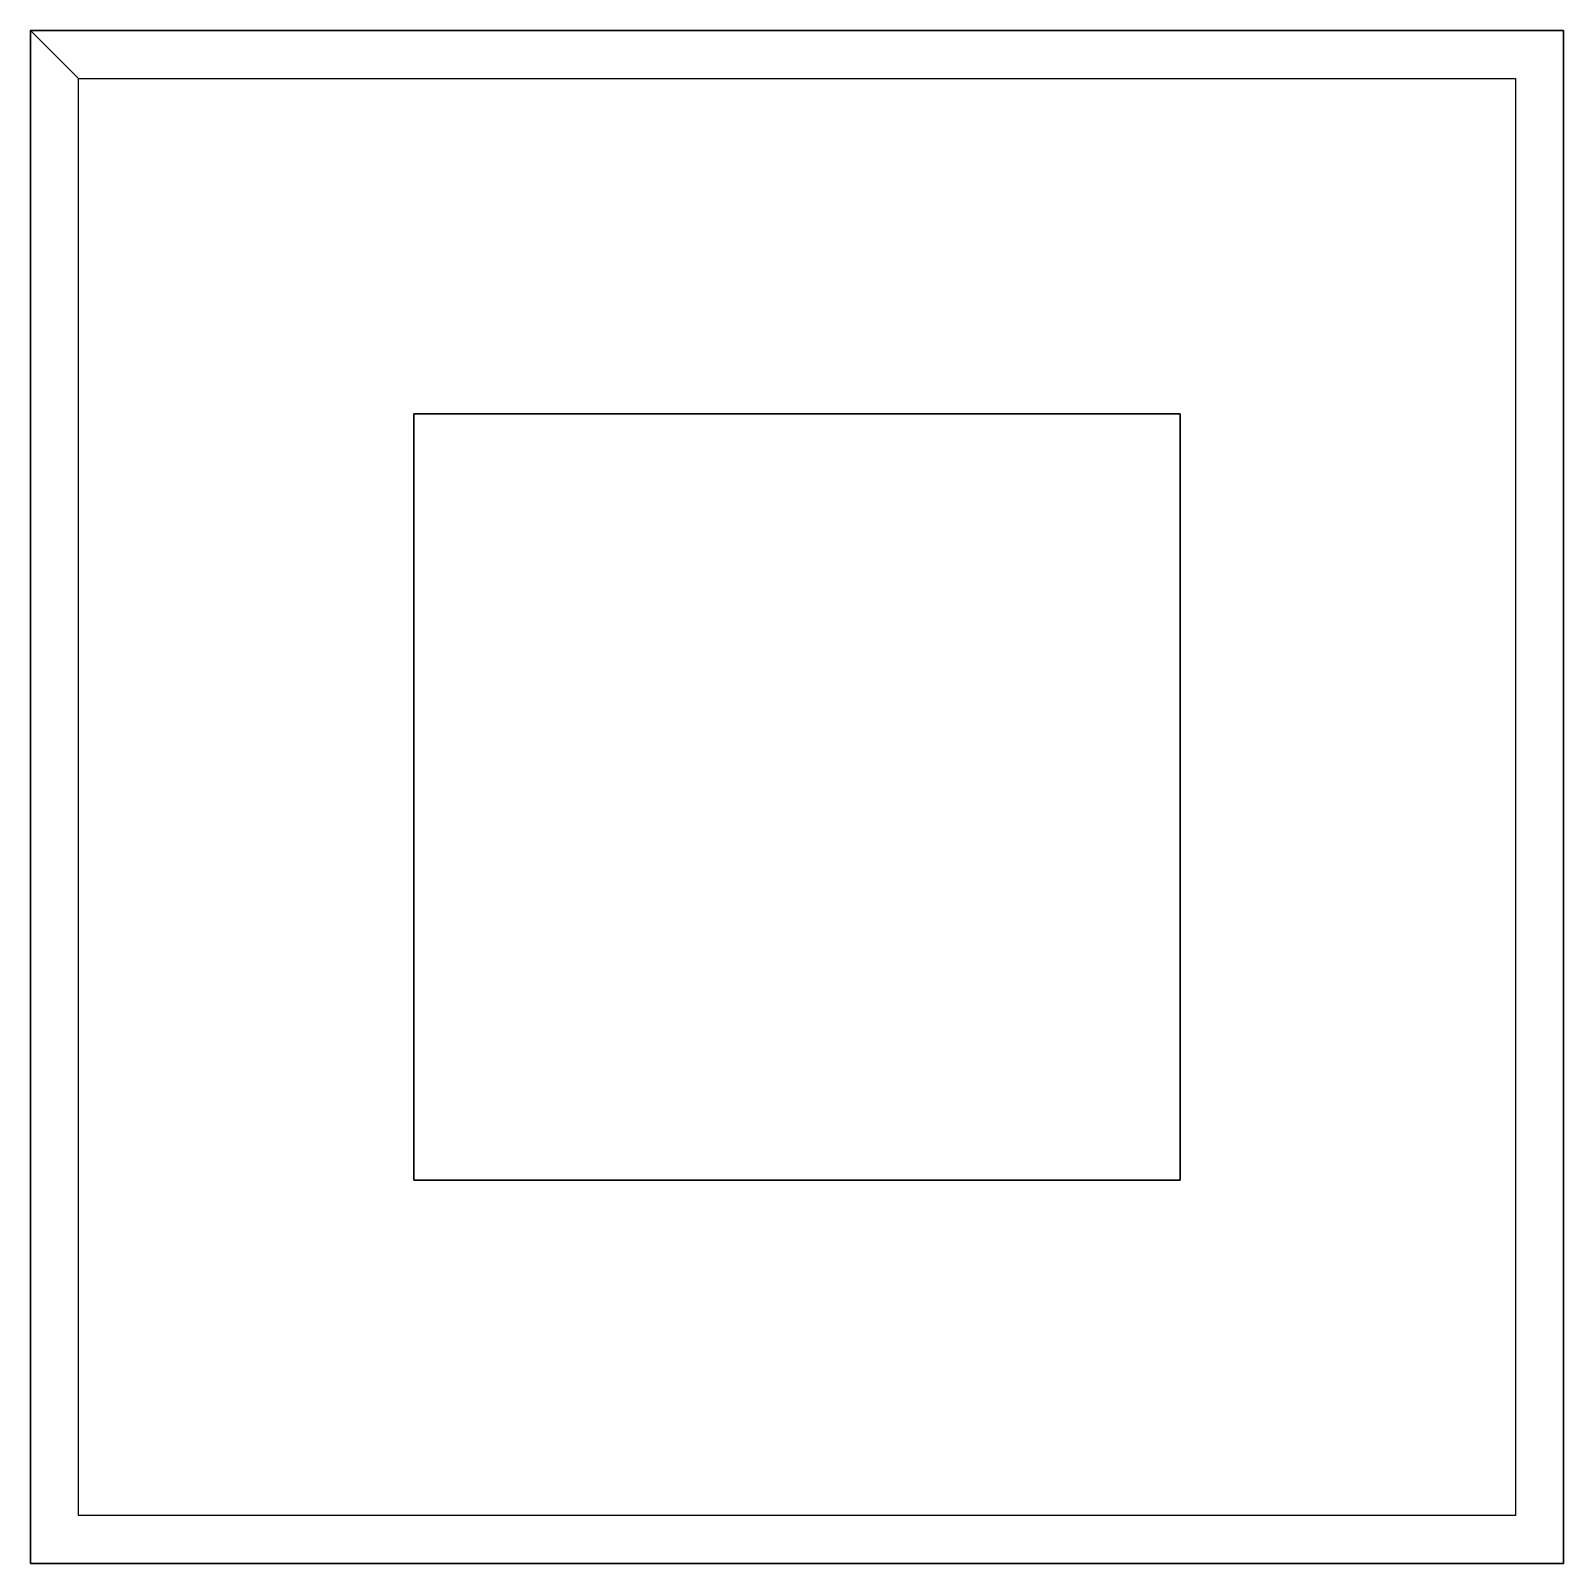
# Model space of a CAD drawing. Header units: metres. Extents: x -0.5 to 0.5, y -0.5 to 0.5.
import ezdxf

# ---------------------------------------------------------------- set-up
doc = ezdxf.new("R2010")
doc.units = ezdxf.units.M

msp = doc.modelspace()

# ---------------------------------------------------------------- linework, layer by layer
at = {"layer": 'CubeFrame'}
for points in [[(-0.5, 0.5, 0.5), (-0.46875, 0.5, 0.46875), (0.46875, 0.5, 0.46875), (0.46875, 0.5, -0.46875), (-0.46875, 0.5, -0.46875), (-0.46875, 0.5, 0.46875), (-0.5, 0.5, 0.5), (-0.5, 0.5, -0.5), (0.5, 0.5, -0.5), (0.5, 0.5, 0.5)], [(-0.5, 0.5, 0.5), (-0.5, 0.46875, 0.46875), (-0.5, 0.46875, -0.46875), (-0.5, -0.46875, -0.46875), (-0.5, -0.46875, 0.46875), (-0.5, 0.46875, 0.46875), (-0.5, 0.5, 0.5), (-0.5, -0.5, 0.5), (-0.5, -0.5, -0.5), (-0.5, 0.5, -0.5)], [(-0.5, 0.5, -0.5), (-0.46875, 0.46875, -0.5), (0.46875, 0.46875, -0.5), (0.46875, -0.46875, -0.5), (-0.46875, -0.46875, -0.5), (-0.46875, 0.46875, -0.5), (-0.5, 0.5, -0.5), (-0.5, -0.5, -0.5), (0.5, -0.5, -0.5), (0.5, 0.5, -0.5)], [(-0.5, 0.5, 0.5), (-0.46875, 0.46875, 0.5), (0.46875, 0.46875, 0.5), (0.46875, -0.46875, 0.5), (-0.46875, -0.46875, 0.5), (-0.46875, 0.46875, 0.5), (-0.5, 0.5, 0.5), (-0.5, -0.5, 0.5), (0.5, -0.5, 0.5), (0.5, 0.5, 0.5)], [(0.5, 0.5, 0.5), (0.5, 0.46875, 0.46875), (0.5, 0.46875, -0.46875), (0.5, -0.46875, -0.46875), (0.5, -0.46875, 0.46875), (0.5, 0.46875, 0.46875), (0.5, 0.5, 0.5), (0.5, -0.5, 0.5), (0.5, -0.5, -0.5), (0.5, 0.5, -0.5)], [(-0.5, -0.5, 0.5), (-0.46875, -0.5, 0.46875), (0.46875, -0.5, 0.46875), (0.46875, -0.5, -0.46875), (-0.46875, -0.5, -0.46875), (-0.46875, -0.5, 0.46875), (-0.5, -0.5, 0.5), (-0.5, -0.5, -0.5), (0.5, -0.5, -0.5), (0.5, -0.5, 0.5)]]:
    msp.add_polyline3d(points, close=True, dxfattribs=at)
at = {"layer": 'InnerCube'}
for points in [[(-0.25, 0.25, 0.25), (-0.25, 0.25, -0.25), (-0.25, -0.25, -0.25), (-0.25, -0.25, 0.25)], [(0.25, 0.25, -0.25), (-0.25, 0.25, -0.25), (-0.25, 0.25, 0.25), (0.25, 0.25, 0.25)], [(0.25, 0.25, 0.25), (-0.25, 0.25, 0.25), (-0.25, -0.25, 0.25), (0.25, -0.25, 0.25)], [(-0.25, 0.25, -0.25), (0.25, 0.25, -0.25), (0.25, -0.25, -0.25), (-0.25, -0.25, -0.25)], [(0.25, 0.25, -0.25), (0.25, 0.25, 0.25), (0.25, -0.25, 0.25), (0.25, -0.25, -0.25)], [(0.25, -0.25, 0.25), (-0.25, -0.25, 0.25), (-0.25, -0.25, -0.25), (0.25, -0.25, -0.25)]]:
    msp.add_3dface(points, dxfattribs=at)

doc.saveas('drawing.dxf')
